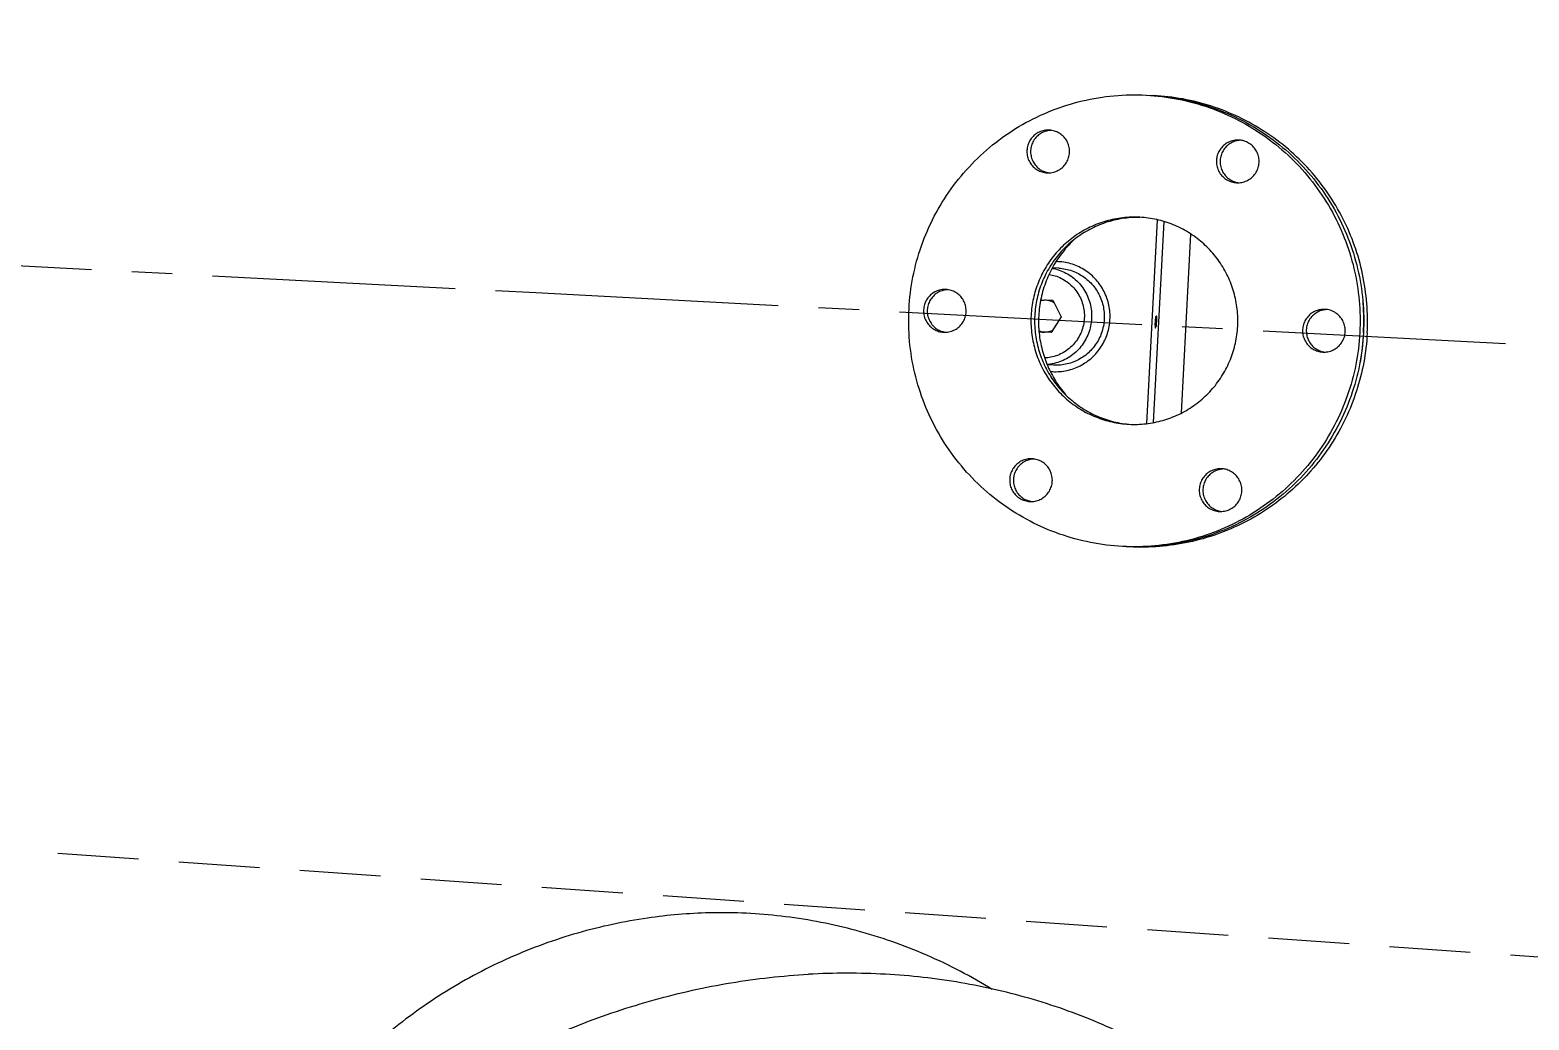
# Model space of a CAD drawing. Extents: x -50 to 48714, y -13211 to 6743.
# Drawn here: x 24161.9 to 24393.5, y -491.8 to -338.9 of the extents above; entities that cross this region are included whole.
import ezdxf

# ---------------------------------------------------------------- set-up
doc = ezdxf.new("R2010")
doc.units = 0
doc.header["$LTSCALE"] = 50
doc.linetypes.add('UE46_01$0$GESTRICHELT2', pattern=[0.375, 0.25, -0.125])
doc.linetypes.add('UE46_01$0$MITTE2', pattern=[1.125, 0.75, -0.125, 0.125, -0.125])
doc.layers.get('0').update_dxf_attribs({"linetype": 'CONTINUOUS'})
doc.layers.add('UE46_01$0$MITTE2', color=5, linetype='UE46_01$0$MITTE2')
doc.layers.add('UE46_01$0$VERDECKT2', color=7, linetype='UE46_01$0$GESTRICHELT2')

# ---------------------------------------------------------------- blocks, each defined once
blk = doc.blocks.new('UE46_01$0$GK_UE46PGM_O')
for p, q in [((-95.25, 16.22), (-95.25, -15.22)), ((-100.54, 14.32), (-100.54, -13.32)), ((-96.29, 16.04), (-96.29, -15.04)), ((-80.47, 8), (-79.52, 8)), ((-79.82, 3), (-81.25, 0.5)), ((-77.97, 3), (-79.82, 3)), ((-81.25, 0.5), (-79.82, -2)), ((-79.82, -2), (-77.97, -2)), ((-80.47, -7), (-79.5, -7))]:
    blk.add_line(p, q)
for radius, start, end in [(370, 81.4507, 61.9719), (325, 10.3501, 235.0113), (325, 249.6904, 349.6499)]:
    blk.add_arc((54, 0), radius, start, end)
for points, start_tangent, end_tangent in [([(-128.59, 0.5), (-128.29, 5.06), (-127.4, 9.53), (-125.94, 13.86), (-123.92, 17.95), (-121.38, 21.75), (-118.38, 25.18), (-114.95, 28.19), (-111.16, 30.72), (-107.07, 32.74), (-102.75, 34.21), (-98.27, 35.1), (-93.72, 35.4)], (0, 1), (1, 0)), ([(-93.72, 35.4), (-98.11, 35.04), (-102.97, 33.99), (-107.63, 32.25), (-112, 29.86), (-115.98, 26.88), (-119.5, 23.35), (-122.48, 19.37), (-124.86, 15), (-126.6, 10.33), (-127.66, 5.47), (-128.01, 0.5)], (-0.999865, -0.016443), (0, -1)), ([(-92.57, 35.4), (-97.54, 35.04), (-102.4, 33.99), (-107.06, 32.25), (-111.42, 29.86), (-115.41, 26.88), (-118.92, 23.35), (-121.91, 19.37), (-124.29, 15), (-126.03, 10.33), (-127.09, 5.47), (-127.44, 0.5)], (-1, 0), (0, -1)), ([(-93.15, 35.4), (-93.72, 35.4)], (-1, 0), (-0.999865, -0.016443)), ([(-57.71, 0.5), (-58.06, 5.47), (-59.12, 10.33), (-60.86, 15), (-63.24, 19.37), (-66.22, 23.35), (-69.74, 26.88), (-73.72, 29.86), (-78.09, 32.25), (-82.75, 33.99), (-87.61, 35.04), (-92.57, 35.4)], (0, 1), (-1, 0)), ([(-110.53, 25.92), (-110.44, 26.71), (-110.15, 27.45), (-109.7, 28.11), (-109.11, 28.63), (-108.4, 29), (-107.63, 29.19), (-107.23, 29.22)], (0, 1), (1, 0)), ([(-107.52, 29.21), (-107.41, 29.19)], (0.996189, -0.087226), (0.992695, -0.120652)), ([(-107.41, 29.19), (-107.25, 29.17)], (0.992695, -0.120652), (0.985346, -0.17057)), ([(-107.25, 29.17), (-106.64, 29), (-105.94, 28.63), (-105.34, 28.11), (-104.89, 27.45), (-104.61, 26.71), (-104.51, 25.92)], (0.985346, -0.17057), (0, -1)), ([(-107.23, 29.22), (-106.84, 29.19), (-106.07, 29), (-105.36, 28.63), (-104.77, 28.11), (-104.32, 27.45), (-104.03, 26.71), (-103.94, 25.92)], (1, 0), (0, -1)), ([(-81.21, 25.92), (-81.11, 26.71), (-80.83, 27.45), (-80.38, 28.11), (-79.79, 28.63), (-79.08, 29), (-78.31, 29.19), (-77.91, 29.22)], (0, 1), (1, 0)), ([(-78.2, 29.21), (-78.09, 29.19)], (0.996189, -0.087226), (0.992695, -0.120652)), ([(-78.09, 29.19), (-77.93, 29.17)], (0.992695, -0.120652), (0.985346, -0.17057)), ([(-77.93, 29.17), (-77.32, 29), (-76.62, 28.63), (-76.02, 28.11), (-75.57, 27.45), (-75.29, 26.71), (-75.19, 25.92)], (0.985346, -0.17057), (0, -1)), ([(-77.91, 29.22), (-77.52, 29.19), (-76.74, 29), (-76.04, 28.63), (-75.45, 28.11), (-74.99, 27.45), (-74.71, 26.71), (-74.62, 25.92)], (1, 0), (0, -1)), ([(-107.23, 22.62), (-107.63, 22.64), (-108.4, 22.83), (-109.11, 23.2), (-109.7, 23.73), (-110.15, 24.38), (-110.44, 25.13), (-110.53, 25.92)], (-1, 0), (0, 1)), ([(-104.51, 25.92), (-104.61, 25.13), (-104.89, 24.38), (-105.34, 23.73), (-105.94, 23.2), (-106.64, 22.83), (-107.25, 22.67)], (0, -1), (-0.985346, -0.17057)), ([(-103.94, 25.92), (-104.03, 25.13), (-104.32, 24.38), (-104.77, 23.73), (-105.36, 23.2), (-106.07, 22.83), (-106.84, 22.64), (-107.23, 22.62)], (0, -1), (-1, 0)), ([(-77.91, 22.62), (-78.31, 22.64), (-79.08, 22.83), (-79.79, 23.2), (-80.38, 23.73), (-80.83, 24.38), (-81.11, 25.13), (-81.21, 25.92)], (-1, 0), (0, 1)), ([(-75.19, 25.92), (-75.29, 25.13), (-75.57, 24.38), (-76.02, 23.73), (-76.62, 23.2), (-77.32, 22.83), (-77.93, 22.67)], (0, -1), (-0.985346, -0.17057)), ([(-74.62, 25.92), (-74.71, 25.13), (-74.99, 24.38), (-75.45, 23.73), (-76.04, 23.2), (-76.74, 22.83), (-77.52, 22.64), (-77.91, 22.62)], (0, -1), (-1, 0)), ([(-107.25, 22.67), (-107.41, 22.64)], (-0.985346, -0.17057), (-0.992695, -0.120652)), ([(-77.93, 22.67), (-78.09, 22.64)], (-0.985346, -0.17057), (-0.992695, -0.120652)), ([(-108.56, 0.5), (-108.34, 3.13), (-107.69, 5.7), (-106.63, 8.12), (-105.19, 10.33), (-103.4, 12.27), (-101.32, 13.89), (-99, 15.15), (-96.5, 16.01), (-93.89, 16.45), (-92.57, 16.5)], (0, 1), (1, 0)), ([(-92.57, 16.5), (-91.25, 16.45), (-88.65, 16.01), (-86.15, 15.15), (-83.83, 13.89), (-81.75, 12.27), (-79.96, 10.33), (-78.52, 8.12), (-77.46, 5.7), (-76.81, 3.13), (-76.59, 0.5)], (1, 0), (0, -1)), ([(-92.57, 16.49), (-91.83, 16.45), (-89.22, 16.01), (-86.73, 15.15), (-84.41, 13.89), (-82.32, 12.27), (-80.53, 10.33), (-79.09, 8.12), (-78.03, 5.7), (-77.38, 3.13), (-77.16, 0.5)], (0.999355, -0.035907), (0, -1)), ([(-82.65, 12.56), (-81.16, 10.79), (-79.72, 8.47), (-78.65, 5.93), (-77.99, 3.24), (-77.77, 0.5)], (0.693402, -0.720551), (0.000035, -1)), ([(-88.8, 0.5), (-88.52, 2.7), (-87.67, 4.75), (-86.34, 6.51), (-84.59, 7.86), (-82.56, 8.71), (-80.38, 9), (-80.01, 8.99)], (0, 1), (0.999048, -0.043618)), ([(-80.47, 8), (-81.53, 7.92), (-82.57, 7.7), (-83.56, 7.32), (-84.49, 6.81), (-85.34, 6.17), (-86.09, 5.41), (-86.73, 4.55), (-87.24, 3.62), (-87.61, 2.61), (-87.83, 1.57), (-87.91, 0.5)], (-1, 0), (0, -1)), ([(-79.49, 7.94), (-79.68, 7.91), (-80.82, 7.63), (-81.89, 7.18), (-82.89, 6.57), (-83.78, 5.8), (-84.53, 4.91), (-85.14, 3.9), (-85.59, 2.82), (-85.86, 1.67), (-85.95, 0.5)], (-0.991339, -0.131329), (0, -1)), ([(-79.08, 6.96), (-79.97, 6.8), (-80.98, 6.45), (-81.91, 5.94), (-82.75, 5.28), (-83.47, 4.49), (-84.06, 3.59), (-84.48, 2.61), (-84.74, 1.57), (-84.83, 0.5)], (-0.994154, -0.107968), (0, -1)), ([(-128.01, 0.5), (-127.72, 5.06), (-127.69, 5.27)], (0, 1), (0.136558, 0.990632)), ([(-125.19, 0.5), (-125.1, 1.29), (-124.81, 2.03), (-124.36, 2.69), (-123.77, 3.22), (-123.06, 3.59), (-122.29, 3.78), (-121.9, 3.8)], (0, 1), (1, 0)), ([(-122.18, 3.79), (-122.07, 3.78)], (0.996189, -0.087226), (0.992695, -0.120652)), ([(-122.07, 3.78), (-121.91, 3.75)], (0.992695, -0.120652), (0.985346, -0.17057)), ([(-121.91, 3.75), (-121.3, 3.59), (-120.6, 3.22), (-120, 2.69), (-119.55, 2.03), (-119.27, 1.29), (-119.17, 0.5)], (0.985346, -0.17057), (0, -1)), ([(-121.9, 3.8), (-121.5, 3.78), (-120.73, 3.59), (-120.02, 3.22), (-119.43, 2.69), (-118.98, 2.03), (-118.69, 1.29), (-118.6, 0.5)], (1, 0), (0, -1)), ([(-78.8, 3), (-79.21, 2.96), (-79.63, 2.85), (-80.01, 2.67)], (-0.99995, -0.009998), (-0.866638, -0.498937)), ([(-77.95, 2.83), (-78.08, 2.88), (-78.59, 2.99), (-78.78, 3)], (-0.932081, 0.36225), (-0.99965, 0.026462)), ([(-77.96, 2.86), (-78.35, 2.96), (-78.78, 3)], (-0.942779, 0.333418), (-1, 0)), ([(-66.55, 0.5), (-66.45, 1.29), (-66.17, 2.03), (-65.72, 2.69), (-65.13, 3.22), (-64.42, 3.59), (-63.65, 3.78), (-63.25, 3.8)], (0, 1), (1, 0)), ([(-63.54, 3.79), (-63.43, 3.78)], (0.996189, -0.087226), (0.992695, -0.120652)), ([(-63.43, 3.78), (-63.27, 3.75)], (0.992695, -0.120652), (0.985346, -0.17057)), ([(-63.27, 3.75), (-62.66, 3.59), (-61.95, 3.22), (-61.36, 2.69), (-60.91, 2.03), (-60.63, 1.29), (-60.53, 0.5)], (0.985346, -0.17057), (0, -1)), ([(-63.25, 3.8), (-62.86, 3.78), (-62.08, 3.59), (-61.38, 3.22), (-60.79, 2.69), (-60.33, 2.03), (-60.05, 1.29), (-59.96, 0.5)], (1, 0), (0, -1)), ([(-128.59, 0.5), (-128.29, -4.06), (-127.4, -8.53), (-125.94, -12.86), (-123.92, -16.95), (-121.38, -20.75), (-118.38, -24.18), (-114.95, -27.19), (-111.16, -29.72), (-107.07, -31.74), (-102.75, -33.21), (-98.27, -34.1), (-93.72, -34.4)], (0, -1), (1, 0)), ([(-128.01, 0.5), (-127.66, -4.47), (-126.6, -9.33), (-124.86, -14), (-122.48, -18.37), (-119.5, -22.35), (-115.98, -25.88), (-112, -28.86), (-107.63, -31.25), (-102.97, -32.99), (-98.11, -34.04), (-93.72, -34.4)], (0, -1), (0.999865, -0.016443)), ([(-128.01, 0.5), (-127.72, -4.06), (-127.69, -4.27)], (0, -1), (0.136558, -0.990632)), ([(-127.44, 0.5), (-127.09, -4.47), (-126.03, -9.33), (-124.29, -14), (-121.91, -18.37), (-118.92, -22.35), (-115.41, -25.88), (-111.42, -28.86), (-107.06, -31.25), (-102.4, -32.99), (-97.54, -34.04), (-92.57, -34.4)], (0, -1), (1, 0)), ([(-121.9, -2.8), (-122.29, -2.78), (-123.06, -2.59), (-123.77, -2.22), (-124.36, -1.69), (-124.81, -1.03), (-125.1, -0.29), (-125.19, 0.5)], (-1, 0), (0, 1)), ([(-119.17, 0.5), (-119.27, -0.29), (-119.55, -1.03), (-120, -1.69), (-120.6, -2.22), (-121.3, -2.59), (-121.91, -2.75)], (0, -1), (-0.985346, -0.17057)), ([(-118.6, 0.5), (-118.69, -0.29), (-118.98, -1.03), (-119.43, -1.69), (-120.02, -2.22), (-120.73, -2.59), (-121.5, -2.78), (-121.9, -2.8)], (0, -1), (-1, 0)), ([(-92.57, -15.5), (-93.89, -15.45), (-96.5, -15.01), (-99, -14.15), (-101.32, -12.89), (-103.4, -11.27), (-105.19, -9.33), (-106.63, -7.12), (-107.69, -4.7), (-108.34, -2.13), (-108.56, 0.5)], (-1, 0), (0, 1)), ([(-96.03, 0.5), (-96.02, 0.88), (-95.99, 1.21), (-95.95, 1.42), (-95.93, 1.42)], (0, 1), (0.91299, -0.407982)), ([(-95.87, -0.42), (-95.99, -0.21), (-96.02, 0.12), (-96.03, 0.5)], (-0.91299, 0.407982), (0, 1)), ([(-95.93, 1.42), (-95.81, 1.21), (-95.78, 0.88), (-95.77, 0.5)], (0.91299, -0.407982), (0, -1)), ([(-95.77, 0.5), (-95.78, 0.12), (-95.81, -0.21), (-95.85, -0.42), (-95.87, -0.42)], (0, -1), (-0.91299, 0.407982)), ([(-92.57, -34.4), (-87.61, -34.04), (-82.75, -32.99), (-78.09, -31.25), (-73.72, -28.86), (-69.74, -25.88), (-66.22, -22.35), (-63.24, -18.37), (-60.86, -14), (-59.12, -9.33), (-58.06, -4.47), (-57.71, 0.5)], (1, 0), (0, 1)), ([(-77.16, 0.5), (-77.38, -2.13), (-78.03, -4.7), (-79.09, -7.12), (-80.53, -9.33), (-82.32, -11.27), (-84.41, -12.89), (-86.73, -14.15), (-89.22, -15.01), (-91.83, -15.45), (-92.57, -15.49)], (0, -1), (-0.999355, -0.035907)), ([(-76.59, 0.5), (-76.81, -2.13), (-77.46, -4.7), (-78.52, -7.12), (-79.96, -9.33), (-81.75, -11.27), (-83.83, -12.89), (-86.15, -14.15), (-88.65, -15.01), (-91.25, -15.45), (-92.57, -15.5)], (0, -1), (-1, 0)), ([(-80.02, -7.99), (-80.38, -8), (-82.56, -7.71), (-84.59, -6.86), (-86.34, -5.51), (-87.67, -3.75), (-88.52, -1.7), (-88.8, 0.5)], (-0.999097, -0.04248), (0, 1)), ([(-87.91, 0.5), (-87.83, -0.57), (-87.61, -1.61), (-87.24, -2.62), (-86.73, -3.55), (-86.09, -4.41), (-85.34, -5.17), (-84.49, -5.81), (-83.56, -6.32), (-82.57, -6.7), (-81.53, -6.92), (-80.47, -7)], (0, -1), (1, 0)), ([(-85.95, 0.5), (-85.86, -0.67), (-85.59, -1.82), (-85.14, -2.9), (-84.53, -3.91), (-83.78, -4.8), (-82.89, -5.57), (-81.89, -6.18), (-80.82, -6.63), (-79.68, -6.91), (-79.47, -6.94)], (0, -1), (0.991682, -0.128708)), ([(-84.83, 0.5), (-84.74, -0.57), (-84.48, -1.61), (-84.06, -2.59), (-83.47, -3.49), (-82.75, -4.28), (-81.91, -4.94), (-80.98, -5.45), (-79.97, -5.8), (-79.07, -5.96)], (0, -1), (0.99422, -0.107365)), ([(-77.77, 0.5), (-77.98, -2.18), (-78.59, -4.76), (-79.58, -7.19), (-80.89, -9.42), (-82.52, -11.43)], (0.000035, -1), (-0.685765, -0.727823)), ([(-63.25, -2.8), (-63.65, -2.78), (-64.42, -2.59), (-65.13, -2.22), (-65.72, -1.69), (-66.17, -1.03), (-66.45, -0.29), (-66.55, 0.5)], (-1, 0), (0, 1)), ([(-60.53, 0.5), (-60.63, -0.29), (-60.91, -1.03), (-61.36, -1.69), (-61.95, -2.22), (-62.66, -2.59), (-63.27, -2.75)], (0, -1), (-0.985346, -0.17057)), ([(-59.96, 0.5), (-60.05, -0.29), (-60.33, -1.03), (-60.79, -1.69), (-61.38, -2.22), (-62.08, -2.59), (-62.86, -2.78), (-63.25, -2.8)], (0, -1), (-1, 0)), ([(-80.01, -1.67), (-79.63, -1.85), (-79.21, -1.96), (-78.8, -2)], (0.866638, -0.498937), (0.99995, -0.009998)), ([(-77.95, -1.83), (-78.08, -1.88), (-78.59, -1.99), (-78.78, -2)], (-0.93133, -0.364175), (-0.99965, -0.026462)), ([(-78.78, -2), (-78.35, -1.96), (-77.96, -1.86)], (1, 0), (0.942128, 0.335254)), ([(-121.91, -2.75), (-122.07, -2.78)], (-0.985346, -0.17057), (-0.992695, -0.120652)), ([(-63.27, -2.75), (-63.43, -2.78)], (-0.985346, -0.17057), (-0.992695, -0.120652)), ([(-110.53, -24.92), (-110.44, -24.13), (-110.15, -23.38), (-109.7, -22.73), (-109.11, -22.2), (-108.4, -21.83), (-107.63, -21.64), (-107.23, -21.62)], (0, 1), (1, 0)), ([(-107.52, -21.63), (-107.41, -21.64)], (0.996189, -0.087226), (0.992695, -0.120652)), ([(-107.41, -21.64), (-107.25, -21.67)], (0.992695, -0.120652), (0.985346, -0.17057)), ([(-107.25, -21.67), (-106.64, -21.83), (-105.94, -22.2), (-105.34, -22.73), (-104.89, -23.38), (-104.61, -24.13), (-104.51, -24.92)], (0.985346, -0.17057), (0, -1)), ([(-107.23, -21.62), (-106.84, -21.64), (-106.07, -21.83), (-105.36, -22.2), (-104.77, -22.73), (-104.32, -23.38), (-104.03, -24.13), (-103.94, -24.92)], (1, 0), (0, -1)), ([(-81.21, -24.92), (-81.11, -24.13), (-80.83, -23.38), (-80.38, -22.73), (-79.79, -22.2), (-79.08, -21.83), (-78.31, -21.64), (-77.91, -21.62)], (0, 1), (1, 0)), ([(-78.2, -21.63), (-78.09, -21.64)], (0.996189, -0.087226), (0.992695, -0.120652)), ([(-78.09, -21.64), (-77.93, -21.67)], (0.992695, -0.120652), (0.985346, -0.17057)), ([(-77.93, -21.67), (-77.32, -21.83), (-76.62, -22.2), (-76.02, -22.73), (-75.57, -23.38), (-75.29, -24.13), (-75.19, -24.92)], (0.985346, -0.17057), (0, -1)), ([(-77.91, -21.62), (-77.52, -21.64), (-76.74, -21.83), (-76.04, -22.2), (-75.45, -22.73), (-74.99, -23.38), (-74.71, -24.13), (-74.62, -24.92)], (1, 0), (0, -1)), ([(-107.23, -28.22), (-107.63, -28.19), (-108.4, -28), (-109.11, -27.63), (-109.7, -27.11), (-110.15, -26.45), (-110.44, -25.71), (-110.53, -24.92)], (-1, 0), (0, 1)), ([(-104.51, -24.92), (-104.61, -25.71), (-104.89, -26.45), (-105.34, -27.11), (-105.94, -27.63), (-106.64, -28), (-107.25, -28.17)], (0, -1), (-0.985346, -0.17057)), ([(-103.94, -24.92), (-104.03, -25.71), (-104.32, -26.45), (-104.77, -27.11), (-105.36, -27.63), (-106.07, -28), (-106.84, -28.19), (-107.23, -28.22)], (0, -1), (-1, 0)), ([(-77.91, -28.22), (-78.31, -28.19), (-79.08, -28), (-79.79, -27.63), (-80.38, -27.11), (-80.83, -26.45), (-81.11, -25.71), (-81.21, -24.92)], (-1, 0), (0, 1)), ([(-75.19, -24.92), (-75.29, -25.71), (-75.57, -26.45), (-76.02, -27.11), (-76.62, -27.63), (-77.32, -28), (-77.93, -28.17)], (0, -1), (-0.985346, -0.17057)), ([(-74.62, -24.92), (-74.71, -25.71), (-74.99, -26.45), (-75.45, -27.11), (-76.04, -27.63), (-76.74, -28), (-77.52, -28.19), (-77.91, -28.22)], (0, -1), (-1, 0)), ([(-107.25, -28.17), (-107.41, -28.19)], (-0.985346, -0.17057), (-0.992695, -0.120652)), ([(-77.93, -28.17), (-78.09, -28.19)], (-0.985346, -0.17057), (-0.992695, -0.120652)), ([(-93.72, -34.4), (-93.15, -34.4)], (0.999865, -0.016443), (1, 0)), ([(-76.06, -103.79), (-65.69, -99.03), (-54.56, -95.78), (-43.56, -94.22), (-32.78, -94.18)], (0.875664, 0.482921), (0.997955, -0.063919)), ([(-32.78, -94.18), (-31.78, -94.25)], (0.997955, -0.063919), (0.997079, -0.076374)), ([(-31.78, -94.25), (-22.3, -95.55), (-11.68, -98.42), (-1.4, -102.76), (8.2, -108.5), (16.72, -115.32), (24.01, -122.94), (30.31, -131.56), (35.6, -141.37), (39.66, -152.55), (42.11, -165.23), (42.19, -166)], (0.997079, -0.076374), (0.098024, -0.995184)), ([(-137.18, -146.01), (-134.77, -141.76), (-128.61, -133.1), (-121.28, -125.32), (-112.87, -118.53), (-103.51, -112.83), (-93.33, -108.29), (-82.49, -105), (-71.13, -102.99), (-59.44, -102.29), (-47.57, -102.92)], (0.465443, 0.885078), (0.994177, -0.107757)), ([(42.05, -240.26), (44.52, -235.11), (48.06, -225.09), (50.2, -214.6), (50.92, -203.81), (50.2, -192.86), (48.06, -181.91), (44.52, -171.12), (39.64, -160.66), (33.48, -150.67), (26.15, -141.3), (17.74, -132.69), (8.38, -124.95), (-1.8, -118.21), (-12.64, -112.57), (-24, -108.1), (-35.69, -104.86), (-47.57, -102.92)], (0.465443, 0.885078), (-0.994177, 0.107757))]:
    blk.add_spline(points, degree=3, dxfattribs=dict(start_tangent=start_tangent, end_tangent=end_tangent))
blk = doc.blocks.new('UE46_01')
at = {"layer": 'UE46_01$0$MITTE2'}
for p, q in [((17000, 0), (24240.06, -379.44)), ((24240.06, -379.44), (25987.67, -471.02))]:
    blk.add_line(p, q, dxfattribs=at)
at = {"layer": 'UE46_01$0$VERDECKT2'}
for p, q in [((17002.44, 34.91), (25980.52, -592.89)), ((16997.56, -34.91), (25975.63, -662.72))]:
    blk.add_line(p, q, dxfattribs=at)
at = {"xscale": -1, "rotation": 356.9999999999987}
blk.add_blockref('UE46_01$0$GK_UE46PGM_O', (24240.06, -379.44), dxfattribs=at)

msp = doc.modelspace()

# ---------------------------------------------------------------- block references
msp.add_blockref('UE46_01', (0, 0))

doc.saveas('drawing.dxf')
